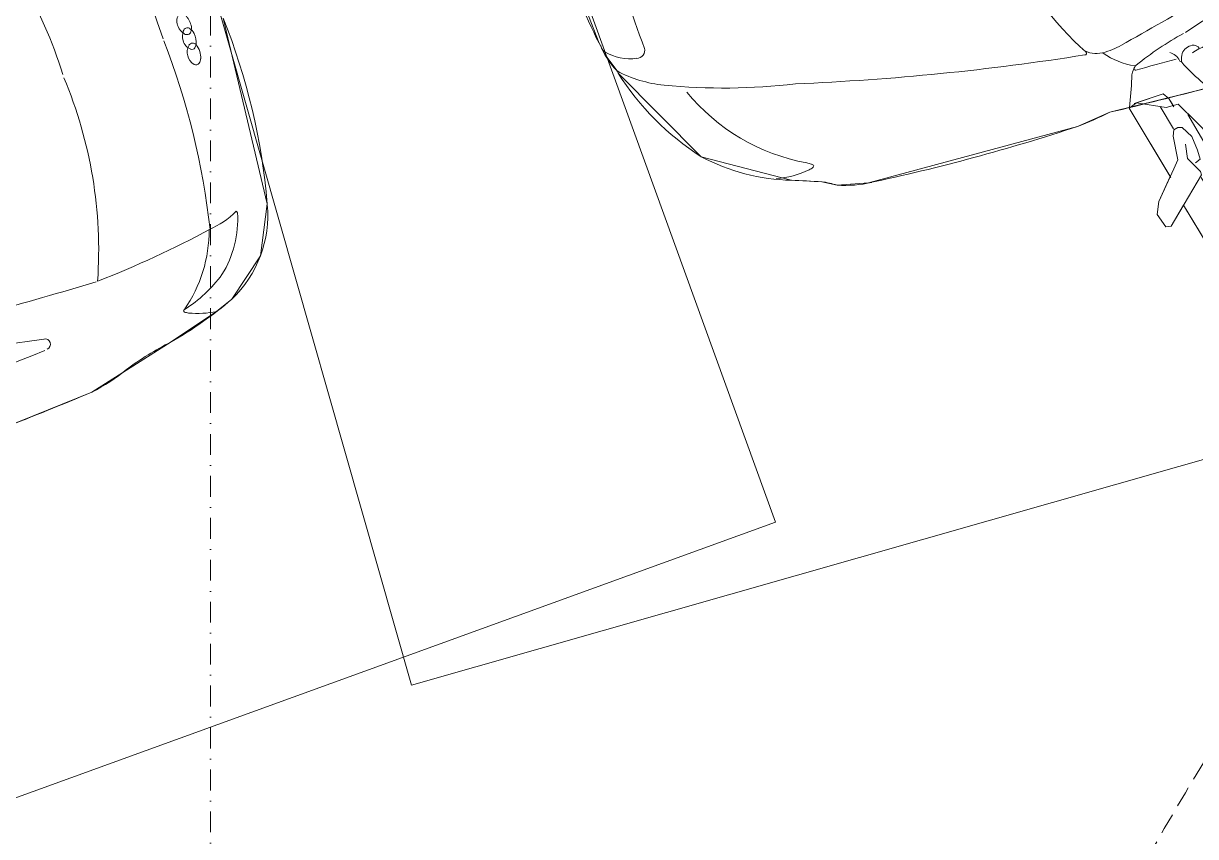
# Model space of a CAD drawing. Extents: x -1701 to 23780, y -363 to 7742.
# Drawn here: x 9211.3 to 9563.5, y 521.3 to 765.6 of the extents above; entities that cross this region are included whole.
import ezdxf

# ---------------------------------------------------------------- set-up
doc = ezdxf.new("R2010")
doc.units = 0
doc.header["$LTSCALE"] = 25
doc.header["$MEASUREMENT"] = 0
for name, pattern in [('Audi$0$DASHDOT2', [0.5, 0.25, -0.125, 0, -0.125]), ('Audi$0$DOT2', [0.125, 0, -0.125]), ('Audi$0$HIDDEN', [0.375, 0.25, -0.125])]:
    doc.linetypes.add(name, pattern=pattern)
doc.layers.get('0').update_dxf_attribs({"color": 9, "lineweight": 9})
for name, color, linetype, lineweight in [('Audi$0$04', 8, 'Continuous', 9), ('Audi$0$06D', 8, 'Continuous', 9), ('Audi$0$20', 8, 'Audi$0$DOT2', 9), ('Audi$0$24', 8, 'Audi$0$DASHDOT2', 9)]:
    doc.layers.add(name, color=color, linetype=linetype, lineweight=lineweight)

# ---------------------------------------------------------------- blocks, each defined once
blk = doc.blocks.new('Audi$0$Group-321-1')
at = {"lineweight": 0}
for points in [[(384784.3139, 69371.8312), (384783.7777, 69372.0326), (384783.6197, 69372.0318), (384783.48, 69371.9631), (384783.4374, 69371.9222), (384783.3299, 69371.7988), (384783.1493, 69371.5806), (384783.0089, 69371.3289)], [(384782.053, 69369.4394), (384781.9224, 69369.1627), (384781.8618, 69369.0762), (384781.5727, 69368.4935), (384781.5478, 69368.4017), (384781.5488, 69368.3546), (384781.5351, 69368.2638), (384781.5515, 69367.9843), (384781.5515, 69367.9843), (384781.749, 69367.6906), (384781.7549, 69367.6863), (384781.7923, 69367.6441), (384781.8263, 69367.6169), (384782.0711, 69367.4613)]]:
    blk.add_lwpolyline(points, dxfattribs=at)
for centre, radius, start, end in [((384783.7002, 69371.6914), 0.3498, 77.5866, 129.0276), ((384783.3657, 69370.1215), 1.955, 60.966, 77.834), ((384784.32, 69371.0452), 1.2443, 132.4655, 142.7244), ((384783.6803, 69371.6404), 0.3125, 79.0353, 114.6797), ((384783.8912, 69371.7489), 0.2436, 127.2849, 150.4821), ((384783.7369, 69371.9408), 0.00701, 14.3074, 65.7877), ((384783.7203, 69371.8273), 0.2984, 161.3049, 177.7436), ((384783.7432, 69371.5713), 0.4025, 118.72, 140.7848), ((384783.624, 69371.4545), 0.4181, 82.5082, 117.4781), ((384786.16, 69370.0997), 3.0479, 144.4513, 151.4415), ((384783.1339, 69369.6371), 2.3005, 61.7007, 76.2646), ((384783.5084, 69371.8411), 0.0862, 181.346, 189.6397), ((384783.4275, 69371.8281), 0.00442, 198.8504, 328.8627), ((384782.5383, 69372.3373), 0.9575, 316.2186, 325.7418), ((384784.1759, 69371.7659), 0.0116, 115.4859, 202.8384), ((384784.1827, 69371.7527), 0.0264, 86.2513, 116.6), ((384784.1802, 69371.7174), 0.0619, 44.0406, 86.0686), ((384784.2048, 69371.7798), 0.0437, 204.9366, 291.601), ((384784.219, 69371.7483), 0.0101, 111.9283, 196.7629), ((384784.245, 69371.7546), 0.0368, 193.5155, 249.2754), ((384784.2267, 69371.7313), 0.0287, 93.4709, 113.7003), ((384784.2157, 69371.751), 0.0129, 292.515, 43.913), ((384784.2218, 69371.692), 0.0681, 58.3409, 87.3083), ((384784.2665, 69371.7271), 0.0153, 157.3959, 204.4647), ((384784.264, 69371.7268), 0.0131, 105.2381, 152.0925), ((384784.2396, 69371.7211), 0.0339, 22.2897, 58.1662), ((384784.2684, 69371.7064), 0.0339, 67.4899, 103.3665), ((384784.2588, 69371.7295), 0.0131, 333.5636, 20.4181), ((384784.2551, 69371.6749), 0.0681, 38.3479, 67.3152), ((384784.2513, 69371.7608), 0.045, 244.6107, 282.6822), ((384784.2938, 69371.739), 0.045, 202.974, 241.0454), ((384784.2575, 69371.7317), 0.0153, 281.1914, 328.2602), ((384784.2924, 69371.7303), 0.0368, 236.3807, 292.1406), ((384783.6081, 69371.2726), 0.5525, 133.0237, 146.1228), ((384783.2195, 69369.5931), 2.3005, 49.3915, 63.9554), ((384793.5272, 69365.622), 11.9668, 150.13727, 152.89723), ((384783.405, 69370.2154), 1.343, 60.0174, 86.688), ((384800.1056, 69364.1963), 18.1799, 156.13496, 158.24111), ((384865.0479, 69325.7189), 93.6961, 150.803073, 151.627747), ((384777.8715, 69372.8535), 5.6052, 330.8944, 345.1644), ((384783.2749, 69371.4236), 0.0159, 339.0039, 150.3983), ((384783.5314, 69370.1506), 1.343, 38.9682, 65.6387), ((384780.1046, 69371.4451), 2.9727, 314.8855, 333.6766), ((384678.7517, 69458.2208), 136.4506, 319.252602, 319.492588), ((384782.9196, 69369.9112), 0.9868, 205.182, 214.4777), ((384795.1786, 69363.075), 14.5872, 154.13193, 155.3338), ((384781.9661, 69369.5433), 0.2494, 316.3484, 326.7202), ((384782.1321, 69369.3799), 0.0386, 287.1711, 347.5368), ((384782.1506, 69369.3741), 0.0194, 352.1473, 47.0793), ((384782.1239, 69369.3634), 0.0209, 210.1338, 261.901), ((384782.122, 69369.3451), 0.00941, 178.2704, 230.3207), ((384782.0852, 69369.2999), 0.0489, 5.7791, 50.9893), ((384782.1316, 69369.3958), 0.0541, 258.6932, 282.7156), ((384791.1445, 69364.8055), 10.0957, 153.3898, 154.10666), ((384781.4441, 69369.9694), 0.9862, 309.9162, 319.8631), ((384781.8012, 69367.5574), 1.667, 81.8864, 84.9423), ((384782.0501, 69369.2603), 0.0543, 255.4486, 293.8595), ((384782.0653, 69369.2123), 0.00351, 147.6525, 275.8013), ((384782.3152, 69369.2019), 0.2415, 178.3112, 202.8017), ((384782.0803, 69369.2075), 0.00659, 121.6403, 166.7715), ((384783.0277, 69368.3243), 1.3873, 142.8163, 147.1796), ((384782.2724, 69369.0259), 0.196, 137.8698, 155.4348), ((384782.1584, 69369.074), 0.0723, 153.7582, 202.5543), ((384787.0532, 69366.1374), 5.9654, 150.48594, 156.73647), ((384789.1281, 69366.4456), 7.5187, 159.68697, 166.35156), ((384782.0818, 69369.0554), 0.00481, 20.9384, 175.9317), ((384782.8576, 69369.5029), 0.8909, 210.0252, 235.5657), ((384781.8971, 69368.3577), 0.3521, 155.6746, 172.8272), ((384781.2507, 69368.3722), 0.2986, 356.6067, 5.6602), ((384764.3472, 69370.8859), 17.3868, 351.32617, 351.63129), ((384781.6108, 69368.2877), 0.0411, 126.4313, 146.9765), ((384781.5894, 69368.3179), 0.00398, 74.7912, 133.7856), ((384781.5845, 69368.3135), 0.0102, 1.6376, 54.3963), ((384781.8007, 69368.141), 0.2809, 142.998, 163.907), ((384781.5006, 69368.3013), 0.0949, 358.817, 7.3839), ((384782.2012, 69368.2894), 0.6058, 179.0659, 219.4798), ((384782.1373, 69368.159), 0.6112, 170.0439, 196.5991), ((384783.574, 69367.6511), 1.8423, 162.0199, 174.3284), ((384782.3166, 69368.2853), 0.8221, 201.4762, 226.3392), ((384782.1191, 69367.7954), 0.3803, 174.3105, 196.6697), ((384781.8274, 69367.732), 0.0243, 63.7649, 169.9953), ((384784.0992, 69371.3805), 4.2739, 238.0489, 242.6341), ((384781.9405, 69367.6889), 0.1449, 160.4215, 200.1828), ((384781.9367, 69367.8086), 0.2189, 213.4367, 228.8733), ((384781.8626, 69367.7093), 0.0958, 222.8673, 244.0075), ((384781.8298, 69367.649), 0.0272, 202.2018, 232.2843), ((384782.6953, 69368.7143), 1.3999, 231.6246, 243.5204)]:
    blk.add_arc(centre, radius, start, end, dxfattribs=at)
blk = doc.blocks.new('Audi$0$Group-322-1')
for p, q in [((384781.331, 69370.2105), (384781.2966, 69370.1597)), ((384781.5743, 69369.9737), (384781.331, 69370.2105)), ((384781.2966, 69370.1597), (384781.2703, 69370.0916)), ((384781.2703, 69370.0916), (384781.2557, 69370.0172)), ((384781.1991, 69370.0045), (384781.1619, 69369.9731)), ((384781.2352, 69370.0373), (384781.1991, 69370.0045)), ((384781.2557, 69370.0172), (384781.2352, 69370.0373)), ((384781.9623, 69369.3941), (384781.2557, 69370.0169)), ((384781.2557, 69370.0169), (384781.2754, 69369.9991)), ((384781.1619, 69369.9731), (384781.1407, 69369.9383)), ((384781.784, 69369.4706), (384781.1997, 69370.004)), ((384781.6545, 69369.8691), (384781.5743, 69369.9737)), ((384781.1407, 69369.9383), (384781.6919, 69369.4347)), ((384781.7823, 69369.6607), (384781.6545, 69369.8691)), ((384781.9441, 69369.4245), (384781.7823, 69369.6607)), ((384781.6228, 69369.4109), (384781.7921, 69369.4695)), ((384781.7921, 69369.4695), (384781.8013, 69369.4647)), ((384781.8013, 69369.4647), (384781.8317, 69369.4193)), ((384781.8241, 69369.4453), (384781.8377, 69369.4563)), ((384781.8377, 69369.4563), (384781.862, 69369.4435)), ((384781.862, 69369.4435), (384781.8993, 69369.4183)), ((384781.6183, 69369.395), (384781.6228, 69369.4109)), ((384781.8317, 69369.4193), (384781.8727, 69369.4049)), ((384781.8993, 69369.4183), (384781.9205, 69369.3851)), ((384781.9863, 69369.3597), (384781.9441, 69369.4245)), ((384781.6494, 69369.3621), (384781.6183, 69369.395)), ((384781.7937, 69369.3845), (384781.6889, 69369.3595)), ((384781.7664, 69369.3807), (384781.9464, 69369.2177)), ((384781.8226, 69369.3912), (384781.7937, 69369.3845)), ((384781.8894, 69369.3631), (384781.8226, 69369.3912)), ((384781.9175, 69369.372), (384781.9084, 69369.3622)), ((384781.9205, 69369.3851), (384781.9175, 69369.372)), ((384781.6889, 69369.3595), (384781.6494, 69369.3621)), ((384781.9084, 69369.3622), (384781.8894, 69369.3631)), ((384781.9692, 69369.3081), (384781.9114, 69369.3606)), ((384781.97, 69369.3257), (384781.9863, 69369.3597)), ((384781.9978, 69369.329), (384781.9767, 69369.3483)), ((384781.9625, 69369.2298), (384782.008, 69369.3088)), ((384781.9659, 69369.2362), (384781.97, 69369.3257)), ((384782.008, 69369.3088), (384781.9978, 69369.329))]:
    blk.add_line(p, q)
blk.add_lwpolyline([(384781.331, 69370.2105), (384781.5743, 69369.9737), (384781.6545, 69369.8691), (384781.7823, 69369.6607), (384781.9441, 69369.4245), (384781.9863, 69369.3597), (384781.9796, 69369.3457), (384781.9978, 69369.329), (384782.008, 69369.3088), (384781.9659, 69369.2362), (384781.9464, 69369.2177), (384781.7687, 69369.3785), (384781.6889, 69369.3595), (384781.6494, 69369.3621), (384781.6183, 69369.395), (384781.6228, 69369.4109), (384781.6919, 69369.4347), (384781.1407, 69369.9383), (384781.1619, 69369.9731), (384781.1991, 69370.0045), (384781.2352, 69370.0373), (384781.2557, 69370.0169), (384781.2703, 69370.0916), (384781.2966, 69370.1597)], close=True)
blk = doc.blocks.new('Audi$0$p-audi_arac')
at = {"layer": 'Audi$0$06D', "lineweight": 0, "flags": 128}
blk.add_lwpolyline([(695.6, 0.8), (-4.4, 0.8), (-4.4, 400.8), (695.6, 400.8)], close=True, dxfattribs=at)
at = {"xscale": 99.99999999999999, "yscale": 99.99999999999999, "zscale": 99.99999999999999, "rotation": 117.1763778173342}
for name in ['Audi$0$Group-321-1', 'Audi$0$Group-322-1']:
    blk.add_blockref(name, (23745751.03, -31061967.79), dxfattribs=at)
blk = doc.blocks.new('Audi')
at = {"layer": 'Audi$0$20', "linetype": 'Audi$0$HIDDEN', "lineweight": 0}
blk.add_lwpolyline([(9468.15, 347.65, -0.306499), (10707.5, 1186.14, -0.306499)], format="xyb", dxfattribs=at)
at = {"layer": 'Audi$0$24'}
blk.add_lwpolyline([(9267.5, 195), (9267.5, 4035)], dxfattribs=at)
at = {"layer": 'Audi$0$04', "xscale": -1}
for p, rotation in [((9997.09, 756.62), 15.90410392183421), ((9433.43, 613.51), 19.9319625242744)]:
    blk.add_blockref('Audi$0$p-audi_arac', p, dxfattribs=dict(at, rotation=rotation))

msp = doc.modelspace()

# ---------------------------------------------------------------- block references
at = {"color": 6}
msp.add_blockref('Audi', (0, 0), dxfattribs=at)

doc.saveas('drawing.dxf')
